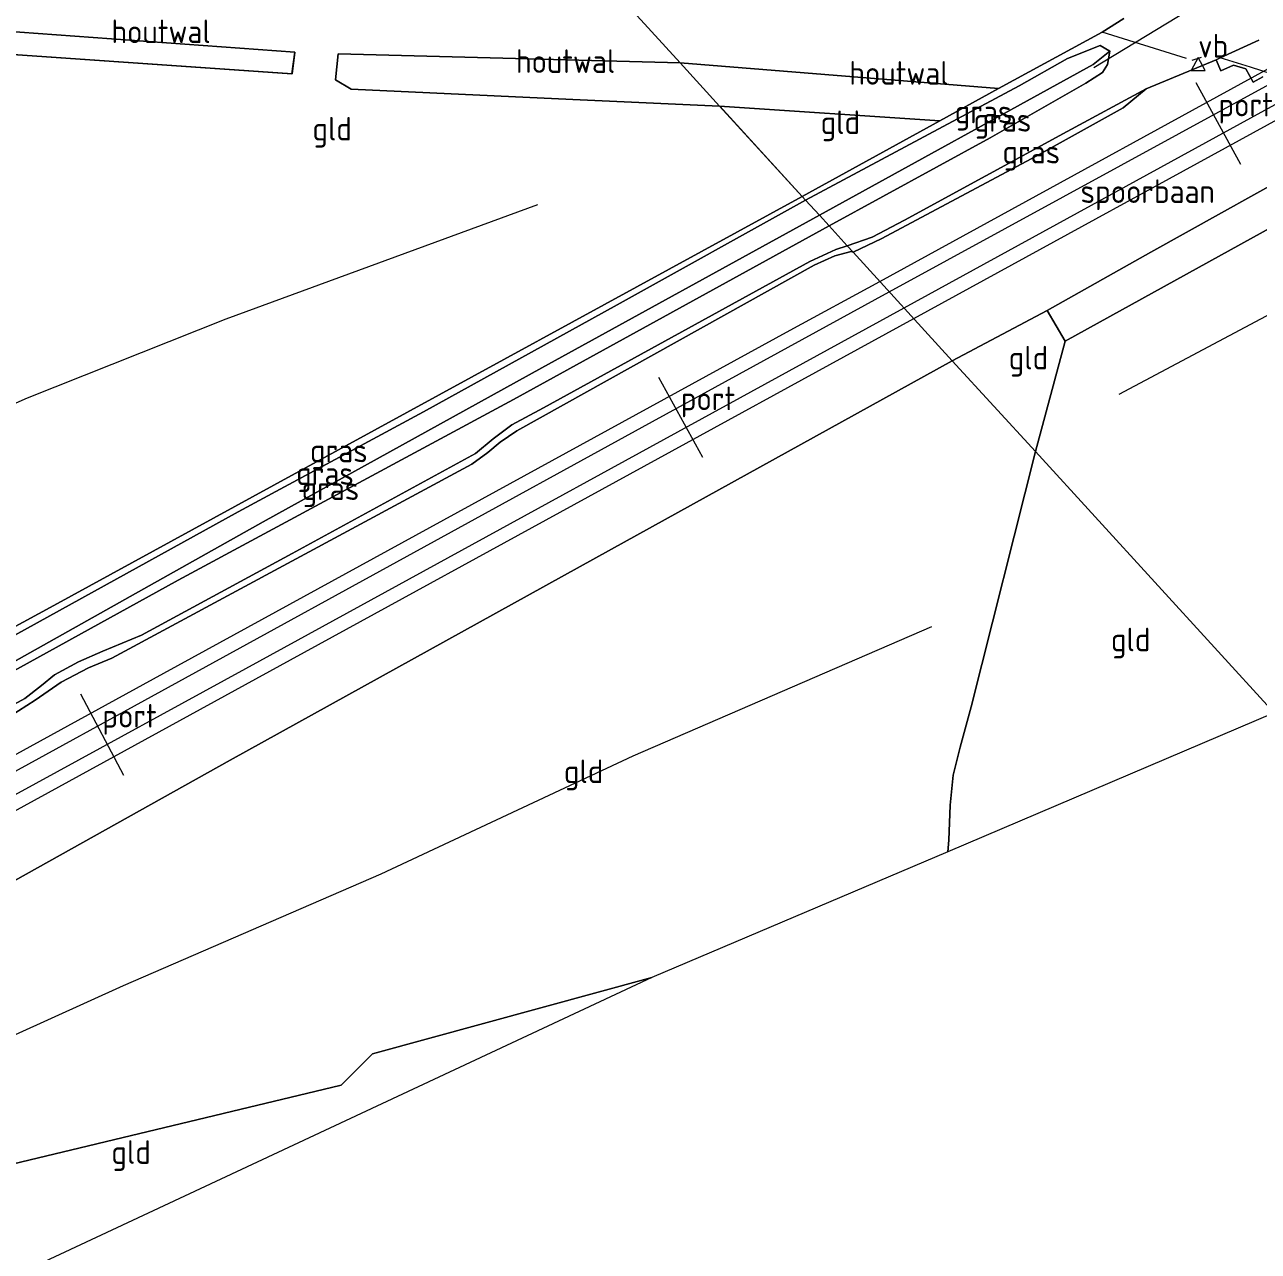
# Model space of a CAD drawing. Extents: x 253736 to 255979, y 477184 to 479215.
# Drawn here: x 253982.6 to 254113.3, y 477303.9 to 477433.8 of the extents above; entities that cross this region are included whole.
import ezdxf
from ezdxf.enums import TextEntityAlignment as Align

# ---------------------------------------------------------------- set-up
doc = ezdxf.new("R2010")
doc.units = 0
for name, color, linetype, lineweight in [('af-bs-doorgang', 8, 'Continuous', 18), ('af-bs-rasterhekwerk', 8, 'hekwerk', 18), ('bp-b5-grasland', 8, 'Continuous', 18), ('bp-b5-houtwal', 8, 'houtwal', 18), ('bw-bs-portaal', 8, 'Continuous', 18), ('gw-bs-insteekwatergang', 8, 'Continuous', 18), ('gw-bs-kruinlijn', 8, 'Continuous', 18), ('gw-bs-teenlijn', 8, 'Continuous', 18), ('kd-bs-opnamedtmgrens', 8, 'Continuous', 18), ('mk-bs-streep 0.15', 8, 'Continuous', 18), ('og-b5-grond_ingericht', 8, 'Continuous', 18), ('og-b5-spoor', 8, 'Continuous', 18), ('og-bs-hoogtelijn', 8, 'Continuous', 18), ('og-bs-hulpgeometrie', 8, 'Continuous', 18), ('og-bs-spoor', 8, 'Continuous', 18), ('og-bs-terreinafscheiding', 8, 'Continuous', 18), ('vh-b5-verh_soort', 8, 'Continuous', 18), ('wh-bs-duiker', 8, 'duiker', 18), ('wh-bs-greppel', 8, 'greppel', 18), ('wm-bs-schrikhek', 8, 'Continuous', 18), ('wm-bs-verkeersbord', 8, 'Continuous', 18)]:
    doc.layers.add(name, color=color, linetype=linetype, lineweight=lineweight)
doc.styles.add('rtw_iso', font='isocp.shx')
doc.linetypes.add('duiker', pattern='A,0,-2,[15,RTW.shx,S=1,R=0,X=0,Y=0],-2', length=4)
doc.linetypes.add('greppel', pattern='A,25.5,-0.01,[14,RTW.shx,S=1,R=0,X=0,Y=0],1,[14,RTW.shx,S=1,R=0,X=0,Y=0],1,[14,RTW.shx,S=1,R=0,X=0,Y=0],1,[14,RTW.shx,S=1,R=0,X=0,Y=0],1,[14,RTW.shx,S=1,R=0,X=0,Y=0],0.5,-0.01', length=30.02)
doc.linetypes.add('hekwerk', pattern='A,7,-1.5,[1,RTW.shx,S=0.75,R=0,X=0,Y=0],-1.5', length=10)
doc.linetypes.add('houtwal', pattern='A,8,-1,[1,RTW.shx,S=0.75,R=45,X=0,Y=0],-1,8,-1,[4,RTW.shx,S=0.75,R=0,X=0,Y=0],-1', length=20)

# ---------------------------------------------------------------- blocks, each defined once
blk = doc.blocks.new('dtbattr-r')
at = {"style": 'rtw_iso'}
blk.add_attdef('TAG', text='', height=2.5, dxfattribs=at).set_placement((0, 0), align=Align.MIDDLE_CENTER)
blk = doc.blocks.new('RW1 Buren totaal_ACAD_1_FMEBLOCK21')
at = {"layer": 'og-b5-grond_ingericht'}
for points in [[(39.01, 8.95, 23.02), (2.79, 9.9, 22.94), (2.5, 7.16, 22.99), (4.15, 6.16, 23.05), (27.65, 5.07, 23.22), (43.19, 4.37, 23.34), (51.92, -5.19, 23.66), (-4.03, -35.8, 23.77), (-27.71, -48.76, 23.81), (-50.23, -60.96, 23.76), (-51.92, -62.13, 23.77), (-50.96, -59.59, 23.79), (-49.31, -32.01, 23.82), (-47.74, -7.56, 23.87), (-46.21, 9.7, 23.13), (-45.35, 15.01, 22.92), (-43.38, 23.74, 23.06), (-41.69, 31.68, 23), (-40.9, 35.85, 22.98), (-38.83, 38.85, 22.91), (-36.18, 41.65, 22.74), (-32.43, 45.14, 22.71), (-26.27, 50.41, 22.87), (-14.95, 58.44, 22.83), (-9.58, 62.13, 22.83)], [(-39.88, 10.41, 23.12), (-2.11, 7.8, 22.94), (-1.81, 10.11, 22.87), (-38.76, 12.78, 22.94)]]:
    blk.add_polyline3d(points, close=True, dxfattribs=at)
blk = doc.blocks.new('dtbattr-l')
at = {"style": 'rtw_iso'}
blk.add_attdef('TAG', (0, 0), '', height=2.5, dxfattribs=at)
blk = doc.blocks.new('verkeersbord')
for p, q in [((0, 0.75), (-0.75, -0.625)), ((0.75, -0.625), (0, 0.75)), ((-0.75, -0.625), (0.75, -0.625))]:
    blk.add_line(p, q)
blk = doc.blocks.new('dtbattr')
at = {"style": 'rtw_iso'}
blk.add_attdef('TAG', (0.59, 0.87), '', height=2.5, dxfattribs=at)
blk = doc.blocks.new('Deel_d28hz')
at = {"layer": 'af-bs-doorgang'}
blk.add_polyline3d([(254092.836, 477400.287, 23.807), (254090.902, 477403.558, 23.675)], dxfattribs=at)
at = {"layer": 'af-bs-rasterhekwerk'}
for points in [[(254089.671, 477388.592, 23.623), (254092.836, 477400.287, 23.807), (254126.632, 477418.998, 24.095), (254131.581, 477421.952, 23.918), (254134.231, 477423.437, 23.717), (254136.904, 477425.47, 23.552), (254137.763, 477426.188, 23.498), (254163.768, 477440.311, 23.135), (254190.379, 477454.969, 23.123), (254217.236, 477469.772, 23.039), (254237.562, 477480.808, 23.09), (254241.339, 477482.61, 23.243), (254246.261, 477470.975, 23.621)], [(254105.694, 477430.237, 23.825), (254096.731, 477433.044, 23.246)], [(254101.402, 477427.031, 23.564), (254108.822, 477430.115, 23.963)], [(254090.902, 477403.558, 23.675), (254101.901, 477409.742, 23.87), (254120.279, 477419.975, 23.996), (254122.79, 477424.157, 24.035)]]:
    blk.add_polyline3d(points, dxfattribs=at)
at = {"layer": 'bp-b5-grasland'}
blk.add_polyline3d([(254126.632, 477418.998, 24.095), (254092.836, 477400.287, 23.807), (254090.902, 477403.558, 23.675), (254101.901, 477409.742, 23.87), (254120.279, 477419.975, 23.996)], dxfattribs=at)
at = {"layer": 'bw-bs-portaal'}
blk.add_polyline3d([(254111.44, 477419.013, 32.19), (254106.684, 477427.677, 32.136)], dxfattribs=at)
at = {"layer": 'mk-bs-streep 0.15'}
blk.add_polyline3d([(254124.031, 477424.788, 24.077), (254121.82, 477426.264, 24.191), (254117.062, 477427.831, 24.221), (254112.473, 477429.341, 24.17), (254109.24, 477430.308, 23.975)], dxfattribs=at)
at = {"layer": 'og-b5-grond_ingericht'}
blk.add_polyline3d([(254150.946, 477419.749, 23.324), (254151.582, 477413.9, 23.147), (254149.212, 477406.957, 23.267), (254140.218, 477371.647, 23.849), (254114.966, 477360.903, 23.654), (254089.671, 477388.592, 23.623), (254092.836, 477400.287, 23.807), (254126.632, 477418.998, 24.095), (254131.581, 477421.952, 23.918), (254134.231, 477423.437, 23.717), (254136.904, 477425.47, 23.552)], close=True, dxfattribs=at)
at = {"layer": 'og-bs-hoogtelijn'}
blk.add_polyline3d([(254098.544, 477394.694, 23.918), (254138.588, 477415.99, 23.819), (254133.381, 477383.253, 24.218), (254119.016, 477373.848, 24.038)], dxfattribs=at)
at = {"layer": 'og-bs-hulpgeometrie'}
blk.add_polyline3d([(254095.798, 477429.626, 22.346), (254097.544, 477431.019, 23.312)], dxfattribs=at)
at = {"layer": 'og-bs-terreinafscheiding'}
for points in [[(254108.822, 477430.115, 23.963), (254109.299, 477428.941, 24.011), (254110.649, 477429.534, 24.074), (254111.967, 477429.146, 24.098), (254112.749, 477427.751, 24.098), (254113.776, 477428.305, 24.119)], [(254113.336, 477432.198, 24.083), (254109.24, 477430.308, 23.975), (254108.822, 477430.115, 23.963)]]:
    blk.add_polyline3d(points, dxfattribs=at)
at = {"layer": 'vh-b5-verh_soort'}
blk.add_polyline3d([(254113.776, 477428.305, 24.119), (254112.749, 477427.751, 24.098), (254111.967, 477429.146, 24.098), (254110.649, 477429.534, 24.074), (254109.299, 477428.941, 24.011), (254108.822, 477430.115, 23.963), (254109.24, 477430.308, 23.975), (254113.336, 477432.198, 24.083)], dxfattribs=at)
at = {"layer": 'wh-bs-duiker'}
blk.add_polyline3d([(254109.149, 477437.363, 22.979), (254095.855, 477429.266, 22.667)], dxfattribs=at)
at = {"layer": 'wm-bs-schrikhek'}
blk.add_polyline3d([(254107.223, 477430.358, 24.773), (254106.23, 477430.026, 24.77)], dxfattribs=at)
at = {"layer": 'bw-bs-portaal'}
ref = blk.add_blockref('dtbattr-l', (254109.05005, 477423.366769, 32.162864), dxfattribs=at)
ref.add_attrib('TAG', 'port', dxfattribs={"layer": '0', "height": 2.5, "style": 'rtw_iso'}).set_placement((254109.05005, 477423.366769, 32.162864), align=Align.BOTTOM_LEFT)
at = {"layer": 'og-b5-grond_ingericht'}
ref = blk.add_blockref('dtbattr-r', (254097.671875, 477366.6875, 23.382222), dxfattribs=at)
ref.add_attrib('TAG', 'gld', dxfattribs={"layer": '0', "height": 2.5, "style": 'rtw_iso'}).set_placement((254097.671875, 477366.6875, 23.382222), align=Align.BOTTOM_LEFT)
at = {"layer": 'og-b5-spoor'}
ref = blk.add_blockref('dtbattr-r', (254094.453125, 477414.1875, 23.985107), dxfattribs=at)
ref.add_attrib('TAG', 'spoorbaan', dxfattribs={"layer": '0', "height": 2.5, "style": 'rtw_iso'}).set_placement((254094.453125, 477414.1875, 23.985107), align=Align.BOTTOM_LEFT)
at = {"layer": 'wm-bs-verkeersbord'}
ref = blk.add_blockref('dtbattr', (254106.91, 477429.595, 23.711), dxfattribs=at)
ref.add_attrib('TAG', 'vb', dxfattribs={"layer": '0', "height": 2.5, "style": 'rtw_iso'}).set_placement((254106.91, 477429.595, 23.711), align=Align.BOTTOM_LEFT)
blk.add_blockref('verkeersbord', (254106.91, 477429.595, 23.711), dxfattribs=at)

msp = doc.modelspace()

# ---------------------------------------------------------------- linework, layer by layer
at = {"layer": 'af-bs-rasterhekwerk'}
for points in [[(254064.962, 477415.638, 23.662), (254009.008, 477385.027, 23.767), (253985.329, 477372.07, 23.806), (253962.808, 477359.863, 23.764), (253961.123, 477358.694, 23.773), (253962.087, 477361.234, 23.788), (253963.728, 477388.822, 23.824), (253965.298, 477413.269, 23.866), (253966.837, 477430.526, 23.131), (253967.697, 477435.838, 22.924), (253969.662, 477444.57, 23.059), (253971.351, 477452.509, 23.005), (253972.14, 477456.678, 22.981), (253974.214, 477459.682, 22.906), (253976.864, 477462.48, 22.738), (253980.61, 477465.966, 22.711), (253986.772, 477471.242, 22.867), (253998.092, 477479.265, 22.831), (254003.46, 477482.961, 22.831)], [(254099.04, 477434.483, 23.237), (254096.731, 477433.044, 23.246), (254085.748, 477427.085, 23.249), (254079.566, 477423.643, 23.357), (254064.962, 477415.638, 23.662)], [(253973.167, 477431.234, 23.122), (254010.936, 477428.629, 22.942), (254011.231, 477430.936, 22.87), (253974.286, 477433.604, 22.945), (253973.167, 477431.234, 23.122)], [(254052.049, 477429.774, 23.023), (254015.836, 477430.73, 22.939), (254015.545, 477427.991, 22.99), (254017.19, 477426.986, 23.05), (254040.689, 477425.897, 23.221), (254056.229, 477425.198, 23.338)], [(254085.748, 477427.085, 23.249), (254052.049, 477429.774, 23.023)], [(254056.229, 477425.198, 23.338), (254079.566, 477423.643, 23.357)], [(254090.902, 477403.558, 23.675), (254080.866, 477398.23, 23.617)], [(254080.866, 477398.23, 23.617), (254043.106, 477377.341, 23.704), (254004.371, 477355.902, 23.599), (253952.725, 477327.042, 23.101), (253957.746, 477307.188, 22.744), (253977.722, 477312.257, 23.017), (254016.132, 477321.45, 23.392), (254019.451, 477324.781, 23.464), (254049.057, 477332.86, 23.362)], [(254089.671, 477388.592, 23.623), (254082.857, 477361.542, 23.257), (254081.687, 477357.286, 23.209), (254080.956, 477354.324, 23.212), (254080.646, 477351.13, 23.251), (254080.492, 477347.428, 23.308), (254080.381, 477346.188, 23.272)]]:
    msp.add_polyline3d(points, dxfattribs=at)
at = {"layer": 'bp-b5-grasland'}
for points in [[(254113.336, 477432.198, 24.083), (254109.24, 477430.308, 23.975), (254108.822, 477430.115, 23.963), (254101.402, 477427.031, 23.564), (254093.046, 477422.529, 23.285), (254075.799, 477413.124, 23.276), (254072.39, 477411.33, 23.282), (254069.733, 477410.416, 23.269), (254067.825, 477412.505, 23.251), (254084.882, 477421.843, 23.249), (254095.025, 477427.645, 23.318), (254096.769, 477428.776, 23.327), (254097.32, 477429.62, 23.324), (254097.544, 477431.019, 23.312), (254096.53, 477431.638, 23.276), (254093.074, 477430.241, 23.228), (254087.937, 477427.349, 23.177), (254065.316, 477415.251, 23.599), (254064.962, 477415.638, 23.662), (254079.566, 477423.643, 23.357), (254085.748, 477427.085, 23.249), (254096.731, 477433.044, 23.246), (254099.04, 477434.483, 23.237)], [(253964.109, 477355.794, 22.969), (253998.862, 477374.981, 23.065), (254034.38, 477394.126, 23.23), (254067.825, 477412.505, 23.251), (254069.733, 477410.416, 23.269), (254068.547, 477409.999, 23.269), (254067.156, 477409.379, 23.269), (254065.791, 477408.736, 23.269), (254037.586, 477393.244, 23.284), (254034.221, 477391.443, 23.317), (254032.235, 477389.935, 23.287), (254030.365, 477388.413, 23.287), (254010.952, 477377.815, 23.221), (253994.999, 477369.13, 23.179), (253990.885, 477367.464, 23.155), (253988.33, 477366.327, 23.158), (253985.76, 477364.96, 23.173), (253984.405, 477363.806, 23.173), (253982.623, 477362.438, 23.188), (253956.81, 477348.341, 23.014)], [(253956.81, 477348.341, 23.014), (253982.623, 477362.438, 23.188), (253984.405, 477363.806, 23.173), (253985.76, 477364.96, 23.173), (253988.33, 477366.327, 23.158), (253990.885, 477367.464, 23.155), (253994.999, 477369.13, 23.179), (254010.952, 477377.815, 23.221), (254030.365, 477388.413, 23.287), (254032.235, 477389.935, 23.287), (254034.221, 477391.443, 23.317), (254037.586, 477393.244, 23.284), (254065.791, 477408.736, 23.269), (254067.156, 477409.379, 23.269), (254068.547, 477409.999, 23.269), (254069.733, 477410.416, 23.269), (254070.361, 477409.729, 23.65), (254070.161, 477409.805, 23.605), (254068.425, 477409.357, 23.593), (254066.237, 477408.34, 23.581), (254034.73, 477390.801, 23.563), (254032.986, 477389.586, 23.536), (254031.658, 477388.497, 23.518), (254029.965, 477387.269, 23.518), (253991.848, 477366.724, 23.47), (253989.363, 477365.67, 23.53), (253986.499, 477364.175, 23.572), (253983.743, 477362.255, 23.563), (253981.094, 477360.548, 23.56)]]:
    msp.add_polyline3d(points, dxfattribs=at)
for points in [[(254097.544, 477431.019, 23.312), (254095.798, 477429.626, 22.346), (254066.794, 477413.634, 22.405), (254065.316, 477415.251, 23.599), (254087.937, 477427.349, 23.177), (254093.074, 477430.241, 23.228), (254096.53, 477431.638, 23.276)], [(254067.825, 477412.505, 23.251), (254066.794, 477413.634, 22.405), (254095.798, 477429.626, 22.346), (254097.544, 477431.019, 23.312), (254097.32, 477429.62, 23.324), (254096.769, 477428.776, 23.327), (254095.025, 477427.645, 23.318), (254084.882, 477421.843, 23.249)], [(254070.361, 477409.729, 23.65), (254069.733, 477410.416, 23.269), (254072.39, 477411.33, 23.282), (254075.799, 477413.124, 23.276), (254093.046, 477422.529, 23.285), (254101.402, 477427.031, 23.564), (254098.956, 477425.015, 23.645), (254089.75, 477419.887, 23.657), (254073.416, 477411.171, 23.621)], [(254066.794, 477413.634, 22.405), (254037.4, 477397.473, 22.42), (254007.874, 477381.169, 22.471), (253978.536, 477364.679, 22.444), (253959.031, 477353.878, 22.366), (253957.61, 477353.394, 22.339), (253960.632, 477357.933, 23.614), (253960.644, 477357.782, 23.587), (253981.58, 477369.163, 23.71), (254005.242, 477382.203, 23.674), (254024.878, 477392.807, 23.536), (254045.386, 477404.159, 23.551), (254065.316, 477415.251, 23.599)], [(254065.316, 477415.251, 23.599), (254045.386, 477404.159, 23.551), (254024.878, 477392.807, 23.536), (254005.242, 477382.203, 23.674), (253981.58, 477369.163, 23.71), (253960.644, 477357.782, 23.587), (253960.632, 477357.933, 23.614), (253961.123, 477358.694, 23.773), (253962.808, 477359.863, 23.764), (253985.329, 477372.07, 23.806), (254009.008, 477385.027, 23.767), (254064.962, 477415.638, 23.662)], [(254067.825, 477412.505, 23.251), (254034.38, 477394.126, 23.23), (253998.862, 477374.981, 23.065), (253964.109, 477355.794, 22.969), (253956.536, 477351.799, 22.873), (253957.61, 477353.394, 22.339), (253959.031, 477353.878, 22.366), (253978.536, 477364.679, 22.444), (254007.874, 477381.169, 22.471), (254037.4, 477397.473, 22.42), (254066.794, 477413.634, 22.405)]]:
    msp.add_polyline3d(points, close=True, dxfattribs=at)
at = {"layer": 'bp-b5-houtwal'}
for points in [[(253973.167, 477431.234, 23.122), (253974.286, 477433.604, 22.945), (254011.231, 477430.936, 22.87), (254010.936, 477428.629, 22.942)], [(254052.049, 477429.774, 23.023), (254056.229, 477425.198, 23.338), (254040.689, 477425.897, 23.221), (254017.19, 477426.986, 23.05), (254015.545, 477427.991, 22.99), (254015.836, 477430.73, 22.939)], [(254085.748, 477427.085, 23.249), (254079.566, 477423.643, 23.357), (254056.229, 477425.198, 23.338), (254052.049, 477429.774, 23.023)]]:
    msp.add_polyline3d(points, close=True, dxfattribs=at)
at = {"layer": 'bw-bs-portaal'}
for points in [[(254054.449, 477387.969, 32.11), (254049.786, 477396.453, 32.059)], [(253993.13, 477354.273, 31.81), (253988.57, 477362.897, 31.813)]]:
    msp.add_polyline3d(points, dxfattribs=at)
at = {"layer": 'gw-bs-insteekwatergang'}
for points in [[(254065.316, 477415.251, 23.599), (254045.386, 477404.159, 23.551), (254024.878, 477392.807, 23.536), (254005.242, 477382.203, 23.674), (253981.58, 477369.163, 23.71), (253960.644, 477357.782, 23.587), (253960.632, 477357.933, 23.614), (253960.516, 477358.843, 23.611), (253961.017, 477360.752, 23.638), (253962.162, 477378.318, 23.65), (253963.912, 477402.189, 23.755), (253964.74, 477414.58, 23.719), (253965.234, 477422.998, 23.449), (253965.349, 477428.617, 23.161), (253965.816, 477433.574, 22.951), (253967.12, 477438.232, 22.903), (253968.431, 477446.141, 22.894), (253970.237, 477452.534, 22.84), (253971.593, 477458.225, 22.828), (253975.381, 477462.092, 22.768), (253982.068, 477467.612, 22.723), (253989.683, 477473.933, 22.801), (253996.62, 477478.944, 22.78), (254003.009, 477483.455, 22.786)], [(254067.825, 477412.505, 23.251), (254084.882, 477421.843, 23.249), (254095.025, 477427.645, 23.318), (254096.769, 477428.776, 23.327), (254097.32, 477429.62, 23.324), (254097.544, 477431.019, 23.312), (254096.53, 477431.638, 23.276), (254093.074, 477430.241, 23.228), (254087.937, 477427.349, 23.177), (254065.316, 477415.251, 23.599)], [(253783.875, 477257.873, 22.454), (253809.625, 477271.65, 22.423), (253843.895, 477290.393, 22.405), (253874.954, 477307.488, 22.396), (253911.416, 477327.033, 22.492), (253939.483, 477342.466, 22.657), (253955.391, 477351.177, 22.732), (253956.536, 477351.799, 22.873), (253964.109, 477355.794, 22.969), (253998.862, 477374.981, 23.065), (254034.38, 477394.126, 23.23), (254067.825, 477412.505, 23.251)]]:
    msp.add_polyline3d(points, dxfattribs=at)
at = {"layer": 'gw-bs-kruinlijn'}
for points in [[(254070.361, 477409.729, 23.65), (254073.416, 477411.171, 23.621), (254089.75, 477419.887, 23.657), (254098.956, 477425.015, 23.645), (254101.402, 477427.031, 23.564)], [(253981.094, 477360.548, 23.56), (253983.743, 477362.255, 23.563), (253986.499, 477364.175, 23.572), (253989.363, 477365.67, 23.53), (253991.848, 477366.724, 23.47), (254029.965, 477387.269, 23.518), (254031.658, 477388.497, 23.518), (254032.986, 477389.586, 23.536), (254034.73, 477390.801, 23.563), (254066.237, 477408.34, 23.581), (254068.425, 477409.357, 23.593), (254070.161, 477409.805, 23.605), (254070.361, 477409.729, 23.65)]]:
    msp.add_polyline3d(points, dxfattribs=at)
at = {"layer": 'gw-bs-teenlijn'}
for points in [[(254101.402, 477427.031, 23.564), (254093.046, 477422.529, 23.285), (254075.799, 477413.124, 23.276), (254072.39, 477411.33, 23.282), (254069.733, 477410.416, 23.269)], [(253956.81, 477348.341, 23.014), (253982.623, 477362.438, 23.188), (253984.405, 477363.806, 23.173), (253985.76, 477364.96, 23.173), (253988.33, 477366.327, 23.158), (253990.885, 477367.464, 23.155), (253994.999, 477369.13, 23.179), (254010.952, 477377.815, 23.221), (254030.365, 477388.413, 23.287), (254032.235, 477389.935, 23.287), (254034.221, 477391.443, 23.317), (254037.586, 477393.244, 23.284), (254065.791, 477408.736, 23.269), (254067.156, 477409.379, 23.269), (254068.547, 477409.999, 23.269), (254069.733, 477410.416, 23.269)]]:
    msp.add_polyline3d(points, dxfattribs=at)
at = {"layer": 'kd-bs-opnamedtmgrens'}
msp.add_polyline3d([(254114.966, 477360.903, 23.654), (254080.381, 477346.188, 23.272), (254049.057, 477332.86, 23.362), (253961.565, 477291.921, 22.744), (253826.745, 477223.219, 22.9), (253820.809, 477220.194, 21.148), (253819.221, 477219.384, 21.839), (253818.459, 477218.995, 21.788), (253749.015, 477183.608, 21.925)], dxfattribs=at)
at = {"layer": 'og-b5-grond_ingericht'}
msp.add_polyline3d([(254099.04, 477434.483, 23.237), (254096.731, 477433.044, 23.246), (254085.748, 477427.085, 23.249), (254052.049, 477429.774, 23.023), (254003.46, 477482.961, 22.831)], dxfattribs=at)
for points in [[(254079.566, 477423.643, 23.357), (254064.962, 477415.638, 23.662), (254056.229, 477425.198, 23.338)], [(254092.836, 477400.287, 23.807), (254089.671, 477388.592, 23.623), (254080.866, 477398.23, 23.617), (254090.902, 477403.558, 23.675)], [(254089.671, 477388.592, 23.623), (254082.857, 477361.542, 23.257), (254081.687, 477357.286, 23.209), (254080.956, 477354.324, 23.212), (254080.646, 477351.13, 23.251), (254080.492, 477347.428, 23.308), (254080.381, 477346.188, 23.272), (254049.057, 477332.86, 23.362), (254019.451, 477324.781, 23.464), (254016.132, 477321.45, 23.392), (253977.722, 477312.257, 23.017), (253957.746, 477307.188, 22.744), (253952.725, 477327.042, 23.101), (254004.371, 477355.902, 23.599), (254043.106, 477377.341, 23.704), (254080.866, 477398.23, 23.617)], [(254114.966, 477360.903, 23.654), (254080.381, 477346.188, 23.272), (254080.492, 477347.428, 23.308), (254080.646, 477351.13, 23.251), (254080.956, 477354.324, 23.212), (254081.687, 477357.286, 23.209), (254082.857, 477361.542, 23.257), (254089.671, 477388.592, 23.623)], [(253961.565, 477291.921, 22.744), (253960.917, 477294.677, 22.711), (253957.746, 477307.188, 22.744), (253977.722, 477312.257, 23.017), (254016.132, 477321.45, 23.392), (254019.451, 477324.781, 23.464), (254049.057, 477332.86, 23.362)]]:
    msp.add_polyline3d(points, close=True, dxfattribs=at)
at = {"layer": 'og-b5-spoor'}
for points in [[(254120.279, 477419.975, 23.996), (254101.901, 477409.742, 23.87), (254090.902, 477403.558, 23.675), (254080.866, 477398.23, 23.617), (254070.361, 477409.729, 23.65), (254073.416, 477411.171, 23.621), (254089.75, 477419.887, 23.657), (254098.956, 477425.015, 23.645), (254101.402, 477427.031, 23.564), (254108.822, 477430.115, 23.963), (254109.299, 477428.941, 24.011), (254110.649, 477429.534, 24.074), (254111.967, 477429.146, 24.098), (254112.749, 477427.751, 24.098), (254113.776, 477428.305, 24.119)], [(253981.094, 477360.548, 23.56), (253983.743, 477362.255, 23.563), (253986.499, 477364.175, 23.572), (253989.363, 477365.67, 23.53), (253991.848, 477366.724, 23.47), (254029.965, 477387.269, 23.518), (254031.658, 477388.497, 23.518), (254032.986, 477389.586, 23.536), (254034.73, 477390.801, 23.563), (254066.237, 477408.34, 23.581), (254068.425, 477409.357, 23.593), (254070.161, 477409.805, 23.605), (254070.361, 477409.729, 23.65), (254080.866, 477398.23, 23.617), (254043.106, 477377.341, 23.704), (254004.371, 477355.902, 23.599), (253952.725, 477327.042, 23.101)]]:
    msp.add_polyline3d(points, dxfattribs=at)
at = {"layer": 'og-bs-hoogtelijn'}
for points in [[(254036.949, 477414.756, 23.686), (254003.918, 477402.619, 23.623), (253982.874, 477394.259, 23.71), (253968.411, 477387.872, 23.758)], [(254078.656, 477370.029, 23.47), (254047.046, 477356.334, 23.38), (254020.349, 477343.837, 23.524), (253993.068, 477331.995, 23.518), (253969.76, 477321.447, 23.2), (253959.088, 477317.28, 22.795)]]:
    msp.add_polyline3d(points, dxfattribs=at)
at = {"layer": 'og-bs-hulpgeometrie'}
msp.add_polyline3d([(253980.993, 477507.553, 23.335), (253983.092, 477505.257, 23.176), (253984.931, 477503.244, 23.083), (253986.001, 477502.073, 22.939), (253994.768, 477492.476, 22.756), (253999.389, 477487.418, 22.528), (254000.828, 477485.842, 20.848), (254001.719, 477484.867, 20.932), (254003.009, 477483.455, 22.786), (254003.46, 477482.961, 22.831), (254052.049, 477429.774, 23.023), (254056.229, 477425.198, 23.338), (254064.962, 477415.638, 23.662), (254065.316, 477415.251, 23.599), (254066.794, 477413.634, 22.405), (254067.825, 477412.505, 23.251), (254069.733, 477410.416, 23.269), (254070.361, 477409.729, 23.65), (254080.866, 477398.23, 23.617), (254089.671, 477388.592, 23.623), (254114.966, 477360.903, 23.654)], dxfattribs=at)
at = {"layer": 'og-bs-spoor'}
for points in [[(254073.194, 477406.628, 23.932), (254124.363, 477434.68, 24.072), (254198.467, 477475.258, 24.186), (254268.624, 477513.684, 24.219), (254328.272, 477546.349, 24.222)], [(254074.185, 477405.543, 23.929), (254160.193, 477452.553, 24.081), (254228.125, 477489.819, 24.255), (254299.102, 477528.672, 24.285), (254329.12, 477545.107, 24.267)], [(254075.759, 477403.82, 23.932), (254132.329, 477434.843, 24.078), (254196.871, 477470.185, 24.189), (254266.834, 477508.464, 24.243), (254330.372, 477543.273, 24.204)], [(254076.798, 477402.683, 23.896), (254118.717, 477425.65, 24.117), (254166.465, 477451.779, 24.165), (254218.31, 477480.237, 24.243), (254275.406, 477511.509, 24.246), (254331.232, 477542.013, 24.186)], [(253777.821, 477244.975, 23.425), (253828.121, 477272.404, 23.407), (253873.673, 477297.326, 23.506), (253923.335, 477324.502, 23.629), (253997.364, 477365.115, 23.854), (254063.704, 477401.471, 23.962), (254073.194, 477406.628, 23.932)], [(253776.682, 477242.549, 23.44), (253835.397, 477274.673, 23.47), (253905.709, 477313.149, 23.617), (253976.51, 477351.951, 23.794), (254049.126, 477391.781, 23.962), (254074.185, 477405.543, 23.929)], [(253775.143, 477239.217, 23.399), (253841.789, 477275.66, 23.437), (253917.164, 477317, 23.614), (254006.039, 477365.616, 23.815), (254075.759, 477403.82, 23.932)], [(253774.138, 477237.049, 23.378), (253855.785, 477281.628, 23.44), (253928.683, 477321.547, 23.647), (254010.772, 477366.537, 23.788), (254076.798, 477402.683, 23.896)]]:
    msp.add_polyline3d(points, dxfattribs=at)
at = {"layer": 'wh-bs-greppel'}
for points in [[(254066.794, 477413.634, 22.405), (254095.798, 477429.626, 22.346)], [(253955.228, 477352.537, 22.123), (253957.61, 477353.394, 22.339), (253959.031, 477353.878, 22.366), (253978.536, 477364.679, 22.444), (254007.874, 477381.169, 22.471), (254037.4, 477397.473, 22.42), (254066.794, 477413.634, 22.405)]]:
    msp.add_polyline3d(points, dxfattribs=at)

# ---------------------------------------------------------------- block references
at = {"linetype": 'ByBlock'}
msp.add_blockref('Deel_d28hz', (0, 0), dxfattribs=at)
msp.add_blockref('Deel_d28hz', (0, 0), dxfattribs=at)
at = {"layer": 'bp-b5-grasland'}
ref = msp.add_blockref('dtbattr-r', (254081.125, 477422.625, 23.081875), dxfattribs=at)
ref.add_attrib('TAG', 'gras', dxfattribs={"layer": '0', "height": 2.5, "style": 'rtw_iso'}).set_placement((254081.125, 477422.625, 23.081875), align=Align.BOTTOM_LEFT)
ref = msp.add_blockref('dtbattr-r', (254083.132812, 477421.75, 23.087), dxfattribs=at)
ref.add_attrib('TAG', 'gras', dxfattribs={"layer": '0', "height": 2.5, "style": 'rtw_iso'}).set_placement((254083.132812, 477421.75, 23.087), align=Align.BOTTOM_LEFT)
ref = msp.add_blockref('dtbattr-r', (254086.179688, 477418.375, 23.4899), dxfattribs=at)
ref.add_attrib('TAG', 'gras', dxfattribs={"layer": '0', "height": 2.5, "style": 'rtw_iso'}).set_placement((254086.179688, 477418.375, 23.4899), align=Align.BOTTOM_LEFT)
ref = msp.add_blockref('dtbattr-r', (254012.835938, 477386.71875, 23.664769), dxfattribs=at)
ref.add_attrib('TAG', 'gras', dxfattribs={"layer": '0', "height": 2.5, "style": 'rtw_iso'}).set_placement((254012.835938, 477386.71875, 23.664769), align=Align.BOTTOM_LEFT)
ref = msp.add_blockref('dtbattr-r', (254011.375, 477384.3125, 23.008643), dxfattribs=at)
ref.add_attrib('TAG', 'gras', dxfattribs={"layer": '0', "height": 2.5, "style": 'rtw_iso'}).set_placement((254011.375, 477384.3125, 23.008643), align=Align.BOTTOM_LEFT)
ref = msp.add_blockref('dtbattr-r', (254011.945312, 477382.71875, 22.757), dxfattribs=at)
ref.add_attrib('TAG', 'gras', dxfattribs={"layer": '0', "height": 2.5, "style": 'rtw_iso'}).set_placement((254011.945312, 477382.71875, 22.757), align=Align.BOTTOM_LEFT)
at = {"layer": 'bp-b5-houtwal'}
ref = msp.add_blockref('dtbattr-r', (253991.804688, 477431.125, 23.0002), dxfattribs=at)
ref.add_attrib('TAG', 'houtwal', dxfattribs={"layer": '0', "height": 2.5, "style": 'rtw_iso'}).set_placement((253991.804688, 477431.125, 23.0002), align=Align.BOTTOM_LEFT)
ref = msp.add_blockref('dtbattr-r', (254034.648438, 477427.96875, 23.083429), dxfattribs=at)
ref.add_attrib('TAG', 'houtwal', dxfattribs={"layer": '0', "height": 2.5, "style": 'rtw_iso'}).set_placement((254034.648438, 477427.96875, 23.083429), align=Align.BOTTOM_LEFT)
ref = msp.add_blockref('dtbattr-r', (254069.960938, 477426.71875, 23.2432), dxfattribs=at)
ref.add_attrib('TAG', 'houtwal', dxfattribs={"layer": '0', "height": 2.5, "style": 'rtw_iso'}).set_placement((254069.960938, 477426.71875, 23.2432), align=Align.BOTTOM_LEFT)
at = {"layer": 'bw-bs-portaal'}
ref = msp.add_blockref('dtbattr-l', (254052.105784, 477392.232317, 32.084372), dxfattribs=at)
ref.add_attrib('TAG', 'port', dxfattribs={"layer": '0', "height": 2.5, "style": 'rtw_iso'}).set_placement((254052.105784, 477392.232317, 32.084372), align=Align.BOTTOM_LEFT)
ref = msp.add_blockref('dtbattr-l', (253990.838543, 477358.606668, 31.811508), dxfattribs=at)
ref.add_attrib('TAG', 'port', dxfattribs={"layer": '0', "height": 2.5, "style": 'rtw_iso'}).set_placement((253990.838543, 477358.606668, 31.811508), align=Align.BOTTOM_LEFT)
at = {"layer": 'og-b5-grond_ingericht'}
msp.add_blockref('RW1 Buren totaal_ACAD_1_FMEBLOCK21', (254013.0425, 477420.8275), dxfattribs=at)
ref = msp.add_blockref('dtbattr-r', (254013.09375, 477420.8125, 23.18771), dxfattribs=at)
ref.add_attrib('TAG', 'gld', dxfattribs={"layer": '0', "height": 2.5, "style": 'rtw_iso'}).set_placement((254013.09375, 477420.8125, 23.18771), align=Align.BOTTOM_LEFT)
ref = msp.add_blockref('dtbattr-r', (254066.919, 477421.493, 23.4285), dxfattribs=at)
ref.add_attrib('TAG', 'gld', dxfattribs={"layer": '0', "height": 2.5, "style": 'rtw_iso'}).set_placement((254066.919, 477421.493, 23.4285), align=Align.BOTTOM_LEFT)
ref = msp.add_blockref('dtbattr-r', (254086.84375, 477396.546875, 23.7058), dxfattribs=at)
ref.add_attrib('TAG', 'gld', dxfattribs={"layer": '0', "height": 2.5, "style": 'rtw_iso'}).set_placement((254086.84375, 477396.546875, 23.7058), align=Align.BOTTOM_LEFT)
ref = msp.add_blockref('dtbattr-r', (254039.726562, 477352.71875, 23.338529), dxfattribs=at)
ref.add_attrib('TAG', 'gld', dxfattribs={"layer": '0', "height": 2.5, "style": 'rtw_iso'}).set_placement((254039.726562, 477352.71875, 23.338529), align=Align.BOTTOM_LEFT)
ref = msp.add_blockref('dtbattr-r', (253991.796875, 477312.375, 23.02225), dxfattribs=at)
ref.add_attrib('TAG', 'gld', dxfattribs={"layer": '0', "height": 2.5, "style": 'rtw_iso'}).set_placement((253991.796875, 477312.375, 23.02225), align=Align.BOTTOM_LEFT)

doc.saveas('drawing.dxf')
